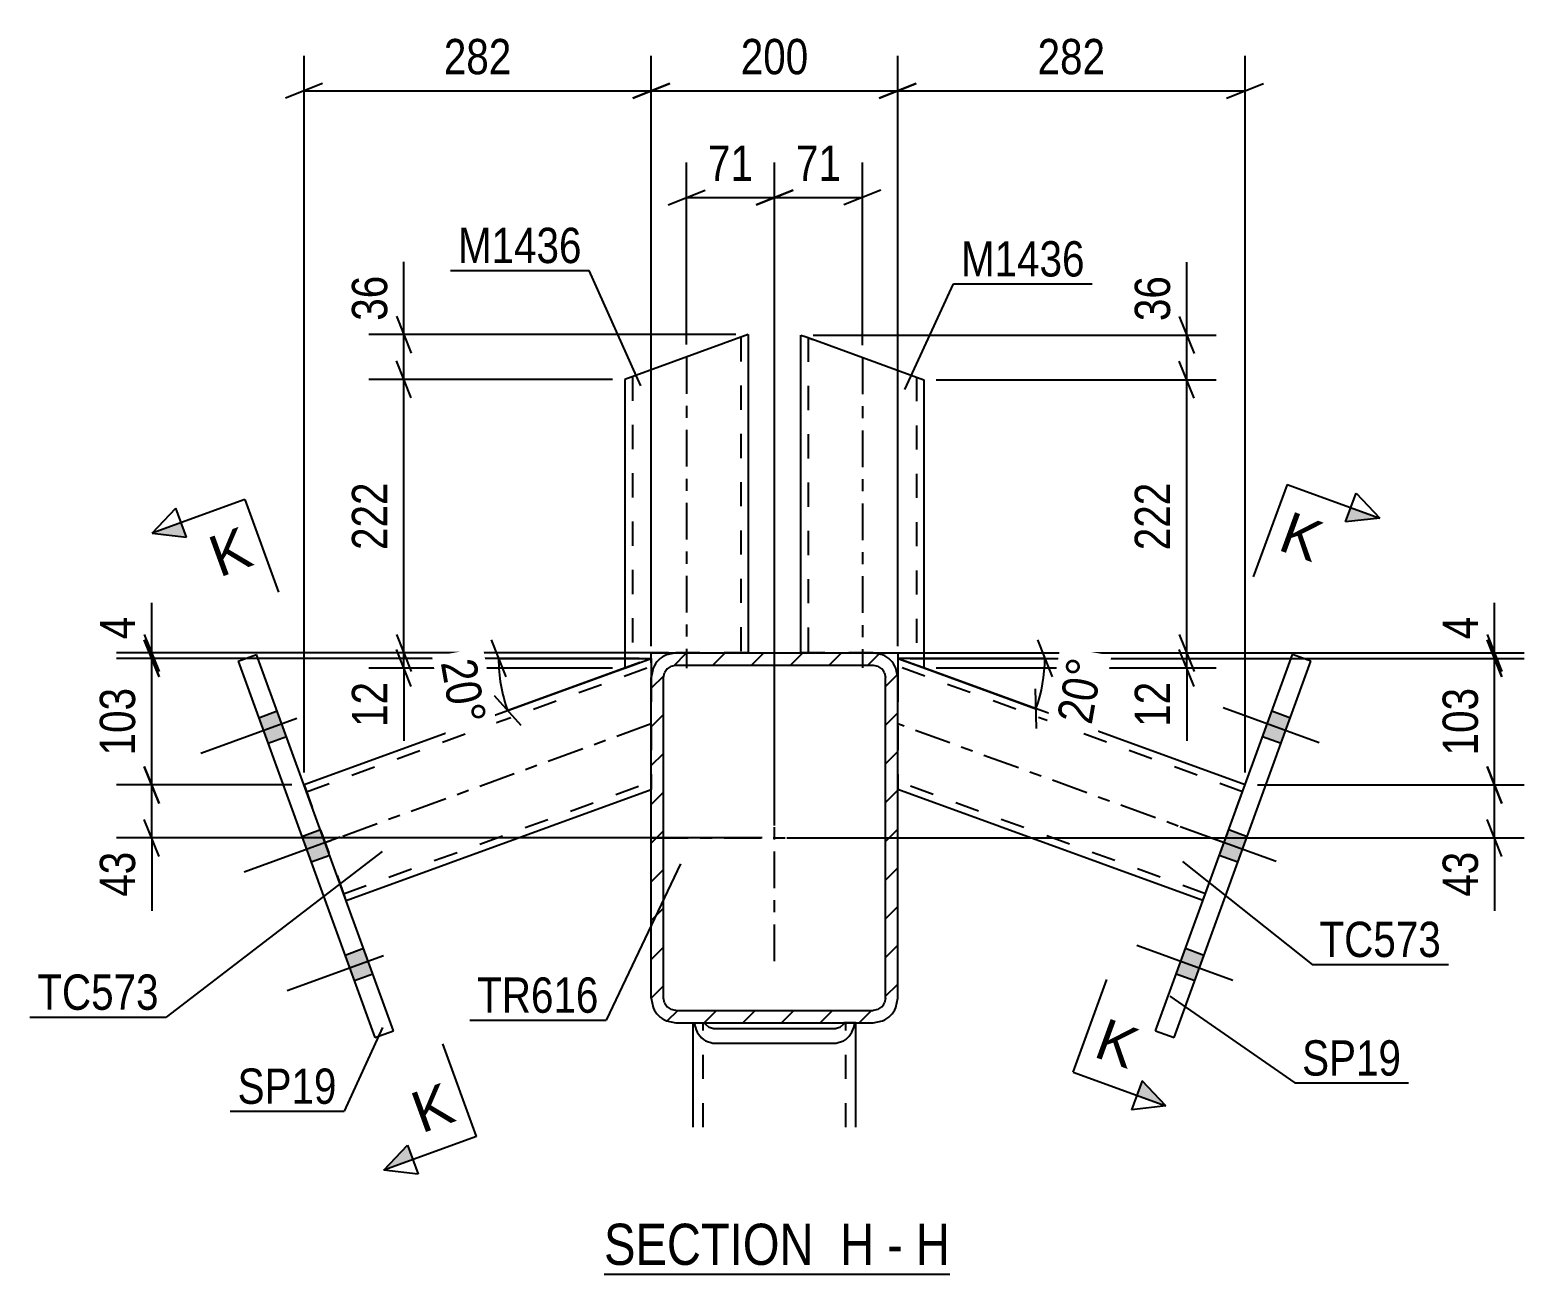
# Model space of a CAD drawing. Header units: millimetres. Extents: x -177 to 1012, y -676 to 165.
# Drawn here: x 479.6 to 600.9, y -422.7 to -321.8 of the extents above; entities that cross this region are included whole.
import ezdxf

# ---------------------------------------------------------------- set-up
doc = ezdxf.new("R2010")
doc.units = ezdxf.units.MM
doc.linetypes.add('DXK_LINE_DOT2', pattern=[3.9198, 1.9599, -1.9599])
doc.linetypes.add('DXK_LINE_DOT3', pattern=[5.9187, 2.979, -0.9799, 0.9799, -0.9799])
doc.styles.add('Arial', font='ARIAL.TTF', dxfattribs={"height": 0.2})
doc.styles.add('Arial Narrow', font='ARIALN.TTF', dxfattribs={"height": 0.2})

# ---------------------------------------------------------------- blocks, each defined once
blk = doc.blocks.new('Unknown-761545539-19 - 8678')
at = {"color": 6, "linetype": 'Continuous'}
blk.add_line((526.2, -422.73), (554.27, -422.73), dxfattribs=at)
at = {"color": 0, "linetype": 'Continuous'}
for points in [[(544.31, -421.98), (544.31, -418.48), (526.2, -418.48), (526.2, -421.98)], [(548.13, -421.98), (548.13, -418.48), (545.36, -418.48), (545.36, -421.98)], [(550.46, -421.98), (550.46, -418.48), (549.18, -418.48), (549.18, -421.98)], [(554.27, -421.98), (554.27, -418.48), (551.51, -418.48), (551.51, -421.98)]]:
    blk.add_wipeout(points, dxfattribs=at)
at = {"color": 7, "linetype": 'Continuous', "style": 'Arial Narrow'}
for s, p in [('SECTION ', (526.2, -421.98)), ('H', (545.36, -421.98)), ('H', (551.51, -421.98)), ('-', (549.18, -421.98))]:
    blk.add_text(s, height=3.34, dxfattribs=at).set_placement(p)
blk = doc.blocks.new('Bolt-761545539-8757 - 8678')
at = {"linetype": 'Continuous'}
for points in [[(581.15, -379.67), (581.91, -377.61), (580.4, -377.06), (579.65, -379.13)], [(581.15, -379.67), (581.91, -377.61), (580.4, -377.06), (579.65, -379.13)], [(581.15, -379.67), (581.91, -377.61), (580.4, -377.06), (579.65, -379.13)], [(577.65, -389.31), (578.4, -387.24), (576.9, -386.69), (576.14, -388.76)], [(577.65, -389.31), (578.4, -387.24), (576.9, -386.69), (576.14, -388.76)], [(574.14, -398.94), (574.89, -396.87), (573.39, -396.32), (572.64, -398.39)], [(574.14, -398.94), (574.89, -396.87), (573.39, -396.32), (572.64, -398.39)], [(574.14, -398.94), (574.89, -396.87), (573.39, -396.32), (572.64, -398.39)]]:
    blk.add_hatch(color=1, dxfattribs=at).paths.add_polyline_path(points)
at = {"color": 1, "linetype": 'Continuous'}
for p, q in [((584.25, -379.63), (576.46, -376.79)), ((584.25, -379.63), (576.46, -376.79)), ((584.25, -379.63), (576.46, -376.79)), ((581.91, -377.61), (580.4, -377.06)), ((581.91, -377.61), (580.4, -377.06)), ((581.91, -377.61), (580.4, -377.06)), ((581.15, -379.67), (579.65, -379.13)), ((581.15, -379.67), (579.65, -379.13)), ((581.15, -379.67), (579.65, -379.13)), ((580.75, -389.26), (572.95, -386.43)), ((580.75, -389.26), (572.95, -386.43)), ((578.4, -387.24), (576.9, -386.69)), ((578.4, -387.24), (576.9, -386.69)), ((577.65, -389.31), (576.14, -388.76)), ((577.65, -389.31), (576.14, -388.76)), ((577.24, -398.9), (569.44, -396.06)), ((577.24, -398.9), (569.44, -396.06)), ((577.24, -398.9), (569.44, -396.06)), ((574.89, -396.87), (573.39, -396.32)), ((574.89, -396.87), (573.39, -396.32)), ((574.89, -396.87), (573.39, -396.32)), ((574.14, -398.94), (572.64, -398.39)), ((574.14, -398.94), (572.64, -398.39)), ((574.14, -398.94), (572.64, -398.39))]:
    blk.add_line(p, q, dxfattribs=at)
blk = doc.blocks.new('Part-761545539-8749 - 8678')
at = {"linetype": 'Continuous'}
h = blk.add_hatch(dxfattribs=at)
h.set_pattern_fill('', scale=0.7, style=0, pattern_type=0)
h.set_pattern_definition([(45, (530.0401, -400.3305), (-1.57154, 1.57154), [])])
h.paths.add_polyline_path([(530.04, -374.33), (530.04, -400.33), (530.19, -401.1), (530.63, -401.74), (531.27, -402.18), (532.04, -402.33), (548.04, -402.33), (548.81, -402.18), (549.45, -401.74), (549.89, -401.1), (550.04, -400.33), (550.04, -374.33), (549.89, -373.57), (549.45, -372.92), (548.81, -372.48), (548.04, -372.33), (532.04, -372.33), (531.27, -372.48), (530.63, -372.92), (530.19, -373.57)])
h.paths.add_polyline_path([(531.33, -373.62), (531.66, -373.41), (532.04, -373.33), (548.04, -373.33), (548.42, -373.41), (548.75, -373.62), (548.96, -373.95), (549.04, -374.33), (549.04, -400.33), (548.96, -400.71), (548.75, -401.04), (548.42, -401.25), (548.04, -401.33), (532.04, -401.33), (531.66, -401.25), (531.33, -401.04), (531.12, -400.71), (531.04, -400.33), (531.04, -374.33), (531.12, -373.95)])
at = {"color": 2, "linetype": 'Continuous'}
for p, q in [((532.04, -372.33), (531.27, -372.48)), ((531.66, -373.41), (532.04, -373.33)), ((532.04, -372.33), (548.04, -372.33)), ((532.04, -373.33), (548.04, -373.33)), ((548.81, -372.48), (548.04, -372.33)), ((548.04, -373.33), (548.42, -373.41)), ((530.19, -373.57), (530.04, -374.33)), ((530.04, -400.33), (530.04, -374.33)), ((531.04, -374.33), (531.12, -373.95)), ((531.04, -400.33), (531.04, -374.33)), ((548.96, -373.95), (549.04, -374.33)), ((549.04, -400.33), (549.04, -374.33)), ((550.04, -374.33), (549.89, -373.57)), ((550.04, -400.33), (550.04, -374.33)), ((530.04, -400.33), (530.19, -401.1)), ((531.12, -400.71), (531.04, -400.33)), ((532.04, -401.33), (531.66, -401.25)), ((532.04, -401.33), (548.04, -401.33)), ((548.42, -401.25), (548.04, -401.33)), ((549.04, -400.33), (548.96, -400.71)), ((549.89, -401.1), (550.04, -400.33)), ((531.27, -402.18), (532.04, -402.33)), ((532.04, -402.33), (548.04, -402.33)), ((548.04, -402.33), (548.81, -402.18))]:
    blk.add_line(p, q, dxfattribs=at)
at = {"color": 7, "linetype": 'DXK_LINE_DOT3'}
for p, q in [((540.04, -397.33), (540.04, -377.33)), ((530.04, -387.33), (550.04, -387.33))]:
    blk.add_line(p, q, dxfattribs=at)
at = {"color": 2, "linetype": 'Continuous'}
for centre, radius, start, end in [((532.04, -374.33), 2, 112.5, 157.5), ((532.04, -374.33), 1, 112.5, 157.5), ((548.04, -374.33), 1, 22.5, 67.5), ((548.04, -374.33), 2, 22.5, 67.5), ((532.04, -400.33), 2, 202.5, 247.5), ((532.04, -400.33), 1, 202.5, 247.5), ((548.04, -400.33), 1, 292.5, 337.5), ((548.04, -400.33), 2, 292.5, 337.5)]:
    blk.add_arc(centre, radius, start, end, dxfattribs=at)
blk = doc.blocks.new('Bolt-761545539-8845 - 8678')
at = {"linetype": 'Continuous'}
for points in [[(500.43, -379.13), (499.68, -377.06), (498.17, -377.61), (498.93, -379.67)], [(500.43, -379.13), (499.68, -377.06), (498.17, -377.61), (498.93, -379.67)], [(500.43, -379.13), (499.68, -377.06), (498.17, -377.61), (498.93, -379.67)], [(503.94, -388.76), (503.18, -386.69), (501.68, -387.24), (502.43, -389.31)], [(503.94, -388.76), (503.18, -386.69), (501.68, -387.24), (502.43, -389.31)], [(507.44, -398.39), (506.69, -396.32), (505.19, -396.87), (505.94, -398.94)], [(507.44, -398.39), (506.69, -396.32), (505.19, -396.87), (505.94, -398.94)], [(507.44, -398.39), (506.69, -396.32), (505.19, -396.87), (505.94, -398.94)]]:
    blk.add_hatch(color=1, dxfattribs=at).paths.add_polyline_path(points)
at = {"color": 1, "linetype": 'Continuous'}
for p, q in [((499.68, -377.06), (498.17, -377.61)), ((499.68, -377.06), (498.17, -377.61)), ((499.68, -377.06), (498.17, -377.61)), ((501.28, -377.65), (493.48, -380.49)), ((501.28, -377.65), (493.48, -380.49)), ((501.28, -377.65), (493.48, -380.49)), ((500.43, -379.13), (498.93, -379.67)), ((500.43, -379.13), (498.93, -379.67)), ((500.43, -379.13), (498.93, -379.67)), ((503.18, -386.69), (501.68, -387.24)), ((503.18, -386.69), (501.68, -387.24)), ((504.78, -387.28), (496.98, -390.12)), ((504.78, -387.28), (496.98, -390.12)), ((503.94, -388.76), (502.43, -389.31)), ((503.94, -388.76), (502.43, -389.31)), ((506.69, -396.32), (505.19, -396.87)), ((506.69, -396.32), (505.19, -396.87)), ((506.69, -396.32), (505.19, -396.87)), ((508.29, -396.91), (500.49, -399.75)), ((508.29, -396.91), (500.49, -399.75)), ((508.29, -396.91), (500.49, -399.75)), ((507.44, -398.39), (505.94, -398.94)), ((507.44, -398.39), (505.94, -398.94)), ((507.44, -398.39), (505.94, -398.94))]:
    blk.add_line(p, q, dxfattribs=at)
blk = doc.blocks.new('Part-761545539-8717 - 8678')
at = {"color": 2, "linetype": 'Continuous'}
for p, q in [((570.96, -403), (582.08, -372.46)), ((572.47, -403.54), (583.58, -373)), ((583.58, -373), (582.08, -372.46)), ((570.96, -403), (572.47, -403.54))]:
    blk.add_line(p, q, dxfattribs=at)
blk = doc.blocks.new('Part-761545539-8722 - 8678')
at = {"color": 2, "linetype": 'Continuous'}
for p, q in [((550.04, -372.77), (550.04, -374.04)), ((550.04, -374.04), (550.04, -374.33)), ((578.23, -383.03), (552.17, -373.54)), ((574.81, -392.42), (550.04, -383.41))]:
    blk.add_line(p, q, dxfattribs=at)
at = {"color": 7, "linetype": 'DXK_LINE_DOT2'}
for p, q in [((552.17, -373.54), (550.04, -372.77)), ((550.04, -372.77), (550.04, -372.86)), ((550.04, -372.86), (550.04, -373.4)), ((578.03, -383.59), (550.04, -373.4)), ((550.04, -374.33), (550.04, -383.41)), ((575.02, -391.86), (550.04, -382.77)), ((574.81, -392.42), (578.23, -383.03))]:
    blk.add_line(p, q, dxfattribs=at)
at = {"color": 7, "linetype": 'DXK_LINE_DOT3'}
blk.add_line((576.52, -387.73), (550.04, -378.09), dxfattribs=at)
blk = doc.blocks.new('Part-761545539-8787 - 8678')
at = {"color": 2, "linetype": 'Continuous'}
for p, q in [((537.9, -346.49), (527.9, -350.13)), ((537.9, -346.49), (537.9, -372.33)), ((527.9, -350.13), (527.9, -373.55)), ((527.9, -373.55), (530.04, -372.77)), ((530.04, -372.77), (530.04, -372.33)), ((530.04, -372.33), (532.04, -372.33))]:
    blk.add_line(p, q, dxfattribs=at)
at = {"color": 7, "linetype": 'DXK_LINE_DOT2'}
for p, q in [((537.3, -346.71), (537.3, -372.33)), ((528.5, -349.91), (528.54, -349.9)), ((528.5, -349.91), (528.5, -373.33)), ((537.9, -372.33), (532.04, -372.33))]:
    blk.add_line(p, q, dxfattribs=at)
at = {"color": 7, "linetype": 'DXK_LINE_DOT3'}
blk.add_line((532.9, -348.31), (532.9, -373.55), dxfattribs=at)
blk = doc.blocks.new('Part-761545539-8794 - 8678')
at = {"color": 2, "linetype": 'Continuous'}
for p, q in [((542.17, -372.33), (542.17, -346.53)), ((542.17, -346.53), (542.26, -346.56)), ((542.26, -346.56), (542.52, -346.65)), ((542.52, -346.65), (543.37, -346.96)), ((543.37, -346.96), (552.17, -350.16)), ((552.17, -350.16), (552.17, -373.54)), ((548.04, -372.33), (550.04, -372.33)), ((550.04, -372.33), (550.04, -372.77)), ((550.04, -372.77), (552.08, -373.51)), ((552.17, -373.54), (552.08, -373.51))]:
    blk.add_line(p, q, dxfattribs=at)
at = {"color": 7, "linetype": 'DXK_LINE_DOT2'}
for p, q in [((542.52, -346.65), (543.14, -346.88)), ((542.77, -346.74), (542.77, -372.33)), ((542.77, -346.74), (542.82, -346.76)), ((542.91, -346.79), (543.37, -346.96)), ((551.57, -349.95), (551.57, -373.32)), ((548.04, -372.33), (542.17, -372.33))]:
    blk.add_line(p, q, dxfattribs=at)
at = {"color": 7, "linetype": 'DXK_LINE_DOT3'}
blk.add_line((547.17, -348.35), (547.17, -373.54), dxfattribs=at)
blk = doc.blocks.new('Part-761545539-8818 - 8678')
at = {"color": 2, "linetype": 'Continuous'}
for p, q in [((533.44, -410.81), (533.44, -402.33)), ((533.53, -402.33), (533.56, -402.54)), ((534.47, -402.47), (534.41, -402.33)), ((534.73, -402.73), (534.47, -402.47)), ((545.61, -402.47), (545.35, -402.73)), ((545.67, -402.33), (545.61, -402.47)), ((546.52, -402.54), (546.55, -402.33)), ((546.64, -410.81), (546.64, -402.33)), ((534.43, -403.8), (535.04, -403.98)), ((535.04, -402.81), (534.73, -402.73)), ((535.04, -402.81), (545.04, -402.81)), ((545.35, -402.73), (545.04, -402.81)), ((545.04, -403.98), (545.65, -403.8)), ((535.04, -403.98), (545.04, -403.98))]:
    blk.add_line(p, q, dxfattribs=at)
at = {"color": 7, "linetype": 'DXK_LINE_DOT2'}
for p, q in [((533.44, -402.33), (533.53, -402.33)), ((533.53, -402.33), (534.41, -402.33)), ((534.24, -410.81), (534.24, -402.33)), ((546.64, -402.33), (545.67, -402.33)), ((545.84, -410.81), (545.84, -402.33))]:
    blk.add_line(p, q, dxfattribs=at)
at = {"color": 2, "linetype": 'Continuous'}
for centre, start, end in [((535.63, -402.05), 193.2949, 235.5336), ((544.45, -402.05), 304.4664, 346.7051)]:
    blk.add_arc(centre, 2.13, start, end, dxfattribs=at)
blk = doc.blocks.new('Part-761545539-8844 - 8678')
at = {"color": 2, "linetype": 'Continuous'}
for p, q in [((496.5, -373), (498, -372.46)), ((496.5, -373), (507.61, -403.54)), ((509.12, -403), (498, -372.46)), ((507.61, -403.54), (509.12, -403))]:
    blk.add_line(p, q, dxfattribs=at)
blk = doc.blocks.new('Part-761545539-8855 - 8678')
at = {"color": 7, "linetype": 'DXK_LINE_DOT2'}
for p, q in [((502.05, -383.59), (530.04, -373.4)), ((527.9, -373.55), (530.04, -372.77)), ((530.04, -373.14), (530.04, -372.77)), ((530.04, -374.33), (530.04, -383.41)), ((501.85, -383.03), (505.27, -392.42)), ((505.06, -391.86), (530.04, -382.77))]:
    blk.add_line(p, q, dxfattribs=at)
at = {"color": 2, "linetype": 'Continuous'}
for p, q in [((530.04, -372.77), (530.04, -372.86)), ((530.04, -372.86), (530.04, -373.14)), ((530.04, -373.14), (530.04, -374.33)), ((527.9, -373.55), (501.85, -383.03)), ((505.27, -392.42), (530.04, -383.41))]:
    blk.add_line(p, q, dxfattribs=at)
at = {"color": 7, "linetype": 'DXK_LINE_DOT3'}
blk.add_line((530.04, -378.09), (503.56, -387.73), dxfattribs=at)
blk = doc.blocks.new('StraightDimension-761545539-9186 - 8678')
at = {"color": 7, "linetype": 'Continuous'}
for p, q in [((573.49, -346.53), (573.49, -340.62)), ((573.49, -346.53), (573.49, -340.62)), ((572.89, -345.03), (574.09, -348.03)), ((543.17, -346.53), (575.89, -346.53)), ((573.49, -350.16), (573.49, -346.53)), ((574.09, -351.66), (572.89, -348.66)), ((553.17, -350.16), (575.89, -350.16))]:
    blk.add_line(p, q, dxfattribs=at)
at = {"color": 0}
blk.add_wipeout([(572.74, -341.14), (568.54, -341.14), (568.54, -346), (572.74, -346)], dxfattribs=at)
at = {"color": 3, "style": 'Arial Narrow'}
blk.add_text('36', height=2.863, rotation=90.0002, dxfattribs=at).set_placement((572.14, -345.4))
blk = doc.blocks.new('StraightDimension-761545539-9045 - 8678')
at = {"color": 7, "linetype": 'Continuous'}
for p, q in [((488.89, -371.27), (490.09, -374.27)), ((529.04, -372.77), (486.64, -372.77)), ((489.49, -383.03), (489.49, -372.77)), ((490.09, -384.53), (488.89, -381.53)), ((500.85, -383.03), (486.64, -383.03))]:
    blk.add_line(p, q, dxfattribs=at)
at = {"color": 0}
blk.add_wipeout([(488.74, -374.55), (484.54, -374.55), (484.54, -381.24), (488.74, -381.24)], dxfattribs=at)
at = {"color": 3, "style": 'Arial Narrow'}
blk.add_text('103', height=2.863, rotation=90.0002, dxfattribs=at).set_placement((488.14, -380.64))
blk = doc.blocks.new('StraightDimension-761545539-9024 - 8678')
at = {"color": 7, "linetype": 'Continuous'}
for p, q in [((597.88, -381.53), (599.08, -384.53)), ((579.23, -383.03), (600.88, -383.03)), ((598.48, -387.33), (598.48, -383.03)), ((599.08, -388.83), (597.88, -385.83)), ((541.04, -387.33), (600.88, -387.33)), ((598.48, -387.33), (598.48, -393.24)), ((598.48, -387.33), (598.48, -393.24))]:
    blk.add_line(p, q, dxfattribs=at)
at = {"color": 0}
blk.add_wipeout([(597.73, -387.86), (593.53, -387.86), (593.53, -392.71), (597.73, -392.71)], dxfattribs=at)
at = {"color": 3, "style": 'Arial Narrow'}
blk.add_text('43', height=2.863, rotation=90.0002, dxfattribs=at).set_placement((597.13, -392.11))
blk = doc.blocks.new('StraightDimension-761545539-8989 - 8678')
at = {"color": 7, "linetype": 'Continuous'}
for p, q in [((597.88, -371.27), (599.08, -374.27)), ((551.04, -372.77), (600.88, -372.77)), ((598.48, -383.03), (598.48, -372.77)), ((599.08, -384.53), (597.88, -381.53)), ((579.23, -383.03), (600.88, -383.03))]:
    blk.add_line(p, q, dxfattribs=at)
at = {"color": 0}
blk.add_wipeout([(597.73, -374.55), (593.53, -374.55), (593.53, -381.24), (597.73, -381.24)], dxfattribs=at)
at = {"color": 3, "style": 'Arial Narrow'}
blk.add_text('103', height=2.863, rotation=90.0002, dxfattribs=at).set_placement((597.13, -380.64))
blk = doc.blocks.new('StraightDimension-761545539-9163 - 8678')
at = {"color": 7, "linetype": 'Continuous'}
for p, q in [((574.09, -351.66), (572.89, -348.66)), ((553.17, -350.16), (575.89, -350.16)), ((573.49, -372.33), (573.49, -350.16)), ((572.89, -370.83), (574.09, -373.83)), ((548.64, -372.33), (575.89, -372.33))]:
    blk.add_line(p, q, dxfattribs=at)
at = {"color": 0}
blk.add_wipeout([(572.74, -357.91), (568.54, -357.91), (568.54, -364.59), (572.74, -364.59)], dxfattribs=at)
at = {"color": 3, "style": 'Arial Narrow'}
blk.add_text('222', height=2.863, rotation=90.0002, dxfattribs=at).set_placement((572.14, -363.99))
blk = doc.blocks.new('StraightDimension-761545539-9144 - 8678')
at = {"color": 7, "linetype": 'Continuous'}
for p, q in [((572.89, -370.83), (574.09, -373.83)), ((574.09, -375.04), (572.89, -372.04)), ((548.64, -372.33), (575.89, -372.33)), ((573.49, -373.54), (573.49, -372.33)), ((553.17, -373.54), (575.89, -373.54)), ((573.49, -373.54), (573.49, -379.45)), ((573.49, -373.54), (573.49, -379.45))]:
    blk.add_line(p, q, dxfattribs=at)
at = {"color": 0}
blk.add_wipeout([(572.74, -374.07), (568.54, -374.07), (568.54, -378.92), (572.74, -378.92)], dxfattribs=at)
at = {"color": 3, "style": 'Arial Narrow'}
blk.add_text('12', height=2.863, rotation=90.0002, dxfattribs=at).set_placement((572.14, -378.32))
blk = doc.blocks.new('StraightDimension-761545539-9080 - 8678')
at = {"color": 7, "linetype": 'Continuous'}
for p, q in [((488.89, -381.53), (490.09, -384.53)), ((500.85, -383.03), (486.64, -383.03)), ((489.49, -387.33), (489.49, -383.03)), ((490.09, -388.83), (488.89, -385.83)), ((539.04, -387.33), (486.64, -387.33)), ((489.49, -387.33), (489.49, -393.24)), ((489.49, -387.33), (489.49, -393.24))]:
    blk.add_line(p, q, dxfattribs=at)
at = {"color": 0}
blk.add_wipeout([(488.74, -387.86), (484.54, -387.86), (484.54, -392.71), (488.74, -392.71)], dxfattribs=at)
at = {"color": 3, "style": 'Arial Narrow'}
blk.add_text('43', height=2.863, rotation=90.0002, dxfattribs=at).set_placement((488.14, -392.11))
blk = doc.blocks.new('StraightDimension-761545539-9114 - 8678')
at = {"color": 7, "linetype": 'Continuous'}
for p, q in [((530.04, -371.77), (530.04, -323.87)), ((550.04, -371.77), (550.04, -323.87)), ((531.54, -326.12), (528.54, -327.32)), ((548.54, -327.32), (551.54, -326.12)), ((530.04, -326.72), (550.04, -326.72))]:
    blk.add_line(p, q, dxfattribs=at)
at = {"color": 0}
blk.add_wipeout([(543.38, -325.97), (543.38, -321.77), (536.7, -321.77), (536.7, -325.97)], dxfattribs=at)
at = {"color": 3, "style": 'Arial Narrow'}
blk.add_text('200', height=2.863, dxfattribs=at).set_placement((537.3, -325.37))
blk = doc.blocks.new('StraightDimension-761545539-8859 - 8678')
at = {"color": 7, "linetype": 'Continuous'}
for p, q in [((532.9, -347.31), (532.9, -332.52)), ((540.04, -386.33), (540.04, -332.52)), ((531.4, -335.97), (534.4, -334.77)), ((532.9, -335.37), (540.04, -335.37)), ((541.54, -334.77), (538.54, -335.97))]:
    blk.add_line(p, q, dxfattribs=at)
at = {"color": 0}
blk.add_wipeout([(538.9, -334.62), (538.9, -330.42), (534.04, -330.42), (534.04, -334.62)], dxfattribs=at)
at = {"color": 3, "style": 'Arial Narrow'}
blk.add_text('71', height=2.863, dxfattribs=at).set_placement((534.64, -334.02))
blk = doc.blocks.new('StraightDimension-761545539-8875 - 8678')
at = {"color": 7, "linetype": 'Continuous'}
for p, q in [((540.04, -386.33), (540.04, -332.52)), ((547.17, -347.35), (547.17, -332.52)), ((538.54, -335.97), (541.54, -334.77)), ((540.04, -335.37), (547.17, -335.37)), ((548.67, -334.77), (545.67, -335.97))]:
    blk.add_line(p, q, dxfattribs=at)
at = {"color": 0}
blk.add_wipeout([(546.03, -334.62), (546.03, -330.42), (541.18, -330.42), (541.18, -334.62)], dxfattribs=at)
at = {"color": 3, "style": 'Arial Narrow'}
blk.add_text('71', height=2.863, dxfattribs=at).set_placement((541.78, -334.02))
blk = doc.blocks.new('StraightDimension-761545539-8894 - 8678')
at = {"color": 7, "linetype": 'Continuous'}
for p, q in [((509.35, -370.83), (510.55, -373.83)), ((510.55, -375.05), (509.35, -372.05)), ((531.44, -372.33), (507.1, -372.33)), ((509.95, -373.55), (509.95, -372.33)), ((526.9, -373.55), (507.1, -373.55)), ((509.95, -373.55), (509.95, -379.45)), ((509.95, -373.55), (509.95, -379.45))]:
    blk.add_line(p, q, dxfattribs=at)
at = {"color": 0}
blk.add_wipeout([(509.2, -374.07), (505, -374.07), (505, -378.93), (509.2, -378.93)], dxfattribs=at)
at = {"color": 3, "style": 'Arial Narrow'}
blk.add_text('12', height=2.863, rotation=90.0002, dxfattribs=at).set_placement((508.6, -378.33))
blk = doc.blocks.new('StraightDimension-761545539-8913 - 8678')
at = {"color": 7, "linetype": 'Continuous'}
for p, q in [((510.55, -351.63), (509.35, -348.63)), ((526.9, -350.13), (507.1, -350.13)), ((509.95, -372.33), (509.95, -350.13)), ((509.35, -370.83), (510.55, -373.83)), ((531.44, -372.33), (507.1, -372.33))]:
    blk.add_line(p, q, dxfattribs=at)
at = {"color": 0}
blk.add_wipeout([(509.2, -357.89), (505, -357.89), (505, -364.57), (509.2, -364.57)], dxfattribs=at)
at = {"color": 3, "style": 'Arial Narrow'}
blk.add_text('222', height=2.863, rotation=90.0002, dxfattribs=at).set_placement((508.6, -363.97))
blk = doc.blocks.new('StraightDimension-761545539-8936 - 8678')
at = {"color": 7, "linetype": 'Continuous'}
for p, q in [((509.95, -346.49), (509.95, -340.59)), ((509.95, -346.49), (509.95, -340.59)), ((509.35, -344.99), (510.55, -347.99)), ((536.9, -346.49), (507.1, -346.49)), ((509.95, -350.13), (509.95, -346.49)), ((510.55, -351.63), (509.35, -348.63)), ((526.9, -350.13), (507.1, -350.13))]:
    blk.add_line(p, q, dxfattribs=at)
at = {"color": 0}
blk.add_wipeout([(509.2, -341.11), (505, -341.11), (505, -345.97), (509.2, -345.97)], dxfattribs=at)
at = {"color": 3, "style": 'Arial Narrow'}
blk.add_text('36', height=2.863, rotation=90.0002, dxfattribs=at).set_placement((508.6, -345.37))
blk = doc.blocks.new('StraightDimension-761545539-9005 - 8678')
at = {"color": 7, "linetype": 'Continuous'}
for p, q in [((598.48, -372.33), (598.48, -368.25)), ((598.48, -372.33), (598.48, -368.25)), ((597.88, -370.83), (599.08, -373.83)), ((599.08, -374.27), (597.88, -371.27)), ((548.64, -372.33), (600.88, -372.33)), ((551.04, -372.77), (600.88, -372.77)), ((598.48, -372.77), (598.48, -372.33))]:
    blk.add_line(p, q, dxfattribs=at)
at = {"color": 0}
blk.add_wipeout([(597.73, -368.78), (593.53, -368.78), (593.53, -371.81), (597.73, -371.81)], dxfattribs=at)
at = {"color": 3, "style": 'Arial Narrow'}
blk.add_text('4', height=2.86, rotation=90.0002, dxfattribs=at).set_placement((597.13, -371.21))
blk = doc.blocks.new('StraightDimension-761545539-9061 - 8678')
at = {"color": 7, "linetype": 'Continuous'}
for p, q in [((489.49, -372.33), (489.49, -368.25)), ((489.49, -372.33), (489.49, -368.25)), ((488.89, -370.83), (490.09, -373.83)), ((490.09, -374.27), (488.89, -371.27)), ((531.44, -372.33), (486.64, -372.33)), ((529.04, -372.77), (486.64, -372.77)), ((489.49, -372.77), (489.49, -372.33))]:
    blk.add_line(p, q, dxfattribs=at)
at = {"color": 0}
blk.add_wipeout([(488.74, -368.78), (484.54, -368.78), (484.54, -371.81), (488.74, -371.81)], dxfattribs=at)
at = {"color": 3, "style": 'Arial Narrow'}
blk.add_text('4', height=2.86, rotation=90.0002, dxfattribs=at).set_placement((488.14, -371.21))
blk = doc.blocks.new('StraightDimension-761545539-9101 - 8678')
at = {"color": 7, "linetype": 'Continuous'}
for p, q in [((501.85, -382.03), (501.85, -323.87)), ((530.04, -371.77), (530.04, -323.87)), ((503.35, -326.12), (500.35, -327.32)), ((528.54, -327.32), (531.54, -326.12)), ((501.85, -326.72), (530.04, -326.72))]:
    blk.add_line(p, q, dxfattribs=at)
at = {"color": 0}
blk.add_wipeout([(519.29, -325.97), (519.29, -321.77), (512.6, -321.77), (512.6, -325.97)], dxfattribs=at)
at = {"color": 3, "style": 'Arial Narrow'}
blk.add_text('282', height=2.863, dxfattribs=at).set_placement((513.2, -325.37))
blk = doc.blocks.new('StraightDimension-761545539-9130 - 8678')
at = {"color": 7, "linetype": 'Continuous'}
for p, q in [((550.04, -371.77), (550.04, -323.87)), ((578.23, -382.03), (578.23, -323.87)), ((551.54, -326.12), (548.54, -327.32)), ((576.73, -327.32), (579.73, -326.12)), ((550.04, -326.72), (578.23, -326.72))]:
    blk.add_line(p, q, dxfattribs=at)
at = {"color": 0}
blk.add_wipeout([(567.48, -325.97), (567.48, -321.77), (560.79, -321.77), (560.79, -325.97)], dxfattribs=at)
at = {"color": 3, "style": 'Arial Narrow'}
blk.add_text('282', height=2.863, dxfattribs=at).set_placement((561.39, -325.37))
blk = doc.blocks.new('AngleDimension-761545539-20209 - 8678')
at = {"color": 7, "linetype": 'Continuous'}
for p, q in [((517.04, -371.27), (518.24, -374.27)), ((517.64, -372.77), (530.04, -372.77)), ((518.39, -377.01), (530.04, -372.77)), ((529.1, -373.11), (518.39, -377.01)), ((519.47, -378.21), (517.31, -375.8))]:
    blk.add_line(p, q, dxfattribs=at)
blk.add_arc((530.04, -372.77), 12.4, 180, 200, dxfattribs=at)
at = {"color": 0}
blk.add_wipeout([(513.37, -378.98), (517.5, -378.26), (516.38, -371.9), (512.25, -372.62)], dxfattribs=at)
at = {"color": 3, "style": 'Arial Narrow'}
blk.add_text('20°', height=2.863, rotation=-80.0021, dxfattribs=at).set_placement((512.94, -373.11))
blk = doc.blocks.new('AngleDimension-761545539-20230 - 8678')
at = {"color": 7, "linetype": 'Continuous'}
for p, q in [((561.38, -371.27), (562.58, -374.27)), ((561.98, -372.77), (550.04, -372.77)), ((561.26, -376.85), (550.04, -372.77)), ((550.98, -373.11), (561.26, -376.85)), ((561.31, -378.46), (561.21, -375.23))]:
    blk.add_line(p, q, dxfattribs=at)
blk.add_arc((550.04, -372.77), 11.94, 340, 360, dxfattribs=at)
at = {"color": 0}
blk.add_wipeout([(567.38, -372.54), (563.24, -371.82), (562.12, -378.18), (566.26, -378.9)], dxfattribs=at)
at = {"color": 3, "style": 'Arial Narrow'}
blk.add_text('20°', height=2.863, rotation=80.0021, dxfattribs=at).set_placement((565.77, -378.21))
blk = doc.blocks.new('Mark-761545539-8745 - 8678')
at = {"color": 0}
blk.add_wipeout([(525.77, -401.52), (525.77, -398.52), (515.9, -398.52), (515.9, -401.52)], dxfattribs=at)
blk.add_wipeout([(525.77, -401.52), (525.77, -398.52), (515.9, -398.52), (515.9, -401.52)], dxfattribs=at)
at = {"color": 30, "linetype": 'Continuous'}
for p in [(532.4, -389.44), (515.3, -402.12)]:
    blk.add_line(p, (526.37, -402.12), dxfattribs=at)
at = {"color": 3, "style": 'Arial Narrow'}
blk.add_text('TR616', height=2.863, dxfattribs=at).set_placement((515.9, -401.52))
blk = doc.blocks.new('Mark-761545539-8713 - 8678')
at = {"color": 0}
blk.add_wipeout([(590.9, -406.62), (590.9, -403.62), (582.86, -403.62), (582.86, -406.62)], dxfattribs=at)
blk.add_wipeout([(590.9, -406.62), (590.9, -403.62), (582.86, -403.62), (582.86, -406.62)], dxfattribs=at)
at = {"color": 30, "linetype": 'Continuous'}
for p, q in [((572.13, -400.18), (582.26, -407.22)), ((582.26, -407.22), (591.5, -407.22))]:
    blk.add_line(p, q, dxfattribs=at)
at = {"color": 3, "style": 'Arial Narrow'}
blk.add_text('SP19', height=2.863, dxfattribs=at).set_placement((582.86, -406.62))
blk = doc.blocks.new('Mark-761545539-8718 - 8678')
at = {"color": 0}
blk.add_wipeout([(594.14, -397), (594.14, -394), (584.27, -394), (584.27, -397)], dxfattribs=at)
blk.add_wipeout([(594.14, -397), (594.14, -394), (584.27, -394), (584.27, -397)], dxfattribs=at)
at = {"color": 30, "linetype": 'Continuous'}
for p, q in [((573.15, -389.24), (583.67, -397.6)), ((583.67, -397.6), (594.74, -397.6))]:
    blk.add_line(p, q, dxfattribs=at)
at = {"color": 3, "style": 'Arial Narrow'}
blk.add_text('TC573', height=2.863, dxfattribs=at).set_placement((584.27, -397))
blk = doc.blocks.new('Mark-761545539-8783 - 8678')
at = {"color": 0}
blk.add_wipeout([(524.39, -340.69), (524.39, -337.69), (514.34, -337.69), (514.34, -340.69)], dxfattribs=at)
blk.add_wipeout([(524.39, -340.69), (524.39, -337.69), (514.34, -337.69), (514.34, -340.69)], dxfattribs=at)
at = {"color": 30, "linetype": 'Continuous'}
for p in [(513.74, -341.29), (529.2, -350.66)]:
    blk.add_line(p, (524.99, -341.29), dxfattribs=at)
at = {"color": 3, "style": 'Arial Narrow'}
blk.add_text('M1436', height=2.863, dxfattribs=at).set_placement((514.34, -340.69))
blk = doc.blocks.new('Mark-761545539-8851 - 8678')
at = {"color": 0}
blk.add_wipeout([(490.07, -401.28), (490.07, -398.28), (480.2, -398.28), (480.2, -401.28)], dxfattribs=at)
blk.add_wipeout([(490.07, -401.28), (490.07, -398.28), (480.2, -398.28), (480.2, -401.28)], dxfattribs=at)
at = {"color": 30, "linetype": 'Continuous'}
for p in [(508.19, -388.44), (479.6, -401.88)]:
    blk.add_line(p, (490.67, -401.88), dxfattribs=at)
at = {"color": 3, "style": 'Arial Narrow'}
blk.add_text('TC573', height=2.863, dxfattribs=at).set_placement((480.2, -401.28))
blk = doc.blocks.new('Mark-761545539-8790 - 8678')
at = {"color": 0}
blk.add_wipeout([(565.22, -341.78), (565.22, -338.78), (555.17, -338.78), (555.17, -341.78)], dxfattribs=at)
blk.add_wipeout([(565.22, -341.78), (565.22, -338.78), (555.17, -338.78), (555.17, -341.78)], dxfattribs=at)
at = {"color": 30, "linetype": 'Continuous'}
for p, q in [((550.61, -350.95), (554.57, -342.38)), ((554.57, -342.38), (565.82, -342.38))]:
    blk.add_line(p, q, dxfattribs=at)
at = {"color": 3, "style": 'Arial Narrow'}
blk.add_text('M1436', height=2.863, dxfattribs=at).set_placement((555.17, -341.78))
blk = doc.blocks.new('Mark-761545539-8840 - 8678')
at = {"color": 0}
blk.add_wipeout([(504.5, -408.91), (504.5, -405.91), (496.46, -405.91), (496.46, -408.91)], dxfattribs=at)
blk.add_wipeout([(504.5, -408.91), (504.5, -405.91), (496.46, -405.91), (496.46, -408.91)], dxfattribs=at)
at = {"color": 30, "linetype": 'Continuous'}
for p in [(508.23, -402.71), (495.86, -409.51)]:
    blk.add_line(p, (505.1, -409.51), dxfattribs=at)
at = {"color": 3, "style": 'Arial Narrow'}
blk.add_text('SP19', height=2.863, dxfattribs=at).set_placement((496.46, -408.91))
blk = doc.blocks.new('SectionMark-761545539-9206 - 8678')
at = {"linetype": 'Continuous'}
for points in [[(586.38, -361.7), (586.81, -360.53), (589.16, -361.38)], [(569.45, -408.23), (569.87, -407.05), (571.8, -409.08)]]:
    blk.add_hatch(color=6, dxfattribs=at).paths.add_polyline_path(points)
at = {"color": 6, "linetype": 'Continuous'}
for p, q in [((586.38, -361.7), (587.24, -359.35)), ((587.24, -359.35), (589.16, -361.38)), ((589.16, -361.38), (586.38, -361.7)), ((569.87, -407.05), (569.02, -409.4)), ((571.8, -409.08), (569.87, -407.05)), ((571.8, -409.08), (569.02, -409.4))]:
    blk.add_line(p, q, dxfattribs=at)
at = {"color": 0, "linetype": 'Continuous'}
for points in [[(583.71, -364.99), (584.9, -361.7), (581.98, -360.63), (580.78, -363.92)], [(568.74, -406.11), (569.94, -402.82), (567.01, -401.75), (565.82, -405.04)]]:
    blk.add_wipeout(points, dxfattribs=at)
at = {"color": 6, "linetype": 'Continuous'}
for p, q in [((581.64, -358.65), (578.9, -366.16)), ((581.64, -358.65), (589.16, -361.38)), ((564.28, -406.34), (567.01, -398.83)), ((564.28, -406.34), (571.8, -409.08))]:
    blk.add_line(p, q, dxfattribs=at)
at = {"color": 3, "linetype": 'Continuous', "style": 'Arial'}
for p in [(580.78, -363.92), (565.82, -405.04)]:
    blk.add_text('K', height=3.34, rotation=-20.002, dxfattribs=at).set_placement(p)
blk = doc.blocks.new('SectionMark-761545539-9208 - 8678')
at = {"linetype": 'Continuous'}
for points in [[(491.87, -361.76), (492.3, -362.93), (489.52, -362.61)], [(510.26, -412.27), (510.69, -413.45), (508.34, -414.3)]]:
    blk.add_hatch(color=6, dxfattribs=at).paths.add_polyline_path(points)
at = {"color": 6, "linetype": 'Continuous'}
for p, q in [((489.52, -362.61), (491.45, -360.58)), ((492.3, -362.93), (491.45, -360.58)), ((489.52, -362.61), (492.3, -362.93)), ((508.34, -414.3), (510.26, -412.27)), ((510.26, -412.27), (511.11, -414.62)), ((511.11, -414.62), (508.34, -414.3))]:
    blk.add_line(p, q, dxfattribs=at)
at = {"color": 0, "linetype": 'Continuous'}
for points in [[(497.9, -365.15), (496.7, -361.86), (493.78, -362.93), (494.97, -366.22)], [(514.32, -410.27), (513.12, -406.98), (510.2, -408.04), (511.39, -411.33)]]:
    blk.add_wipeout(points, dxfattribs=at)
at = {"color": 6, "linetype": 'Continuous'}
for p, q in [((497.04, -359.88), (489.52, -362.61)), ((497.04, -359.88), (499.78, -367.39)), ((515.86, -411.57), (513.12, -404.05)), ((515.86, -411.57), (508.34, -414.3))]:
    blk.add_line(p, q, dxfattribs=at)
at = {"color": 3, "linetype": 'Continuous', "style": 'Arial'}
for p in [(494.97, -366.22), (511.39, -411.33)]:
    blk.add_text('K', height=3.34, rotation=20.002, dxfattribs=at).set_placement(p)

msp = doc.modelspace()

# ---------------------------------------------------------------- block references
for name in ['Part-761545539-8787 - 8678', 'Part-761545539-8794 - 8678', 'Part-761545539-8844 - 8678', 'Part-761545539-8855 - 8678', 'Part-761545539-8749 - 8678', 'Part-761545539-8722 - 8678', 'Part-761545539-8717 - 8678', 'Bolt-761545539-8845 - 8678', 'Bolt-761545539-8757 - 8678', 'Part-761545539-8818 - 8678', 'Unknown-761545539-19 - 8678']:
    msp.add_blockref(name, (0, 0))

# ---------------------------------------------------------------- next in the draw order: block references
for name in ['StraightDimension-761545539-9186 - 8678', 'StraightDimension-761545539-9045 - 8678', 'StraightDimension-761545539-9024 - 8678', 'Mark-761545539-8713 - 8678', 'Mark-761545539-8840 - 8678']:
    msp.add_blockref(name, (0, 0))

# ---------------------------------------------------------------- next in the draw order: block references
for name in ['StraightDimension-761545539-8989 - 8678', 'StraightDimension-761545539-9080 - 8678', 'Mark-761545539-8718 - 8678']:
    msp.add_blockref(name, (0, 0))

# ---------------------------------------------------------------- next in the draw order: block references
for name in ['StraightDimension-761545539-9163 - 8678', 'Mark-761545539-8851 - 8678', 'Mark-761545539-8745 - 8678']:
    msp.add_blockref(name, (0, 0))

# ---------------------------------------------------------------- next in the draw order: block references
msp.add_blockref('StraightDimension-761545539-9144 - 8678', (0, 0))

# ---------------------------------------------------------------- next in the draw order: block references
msp.add_blockref('StraightDimension-761545539-9114 - 8678', (0, 0))

# ---------------------------------------------------------------- next in the draw order: block references
msp.add_blockref('StraightDimension-761545539-8859 - 8678', (0, 0))

# ---------------------------------------------------------------- next in the draw order: block references
for name in ['StraightDimension-761545539-8875 - 8678', 'StraightDimension-761545539-8894 - 8678']:
    msp.add_blockref(name, (0, 0))

# ---------------------------------------------------------------- next in the draw order: block references
for name in ['StraightDimension-761545539-8913 - 8678', 'StraightDimension-761545539-9005 - 8678']:
    msp.add_blockref(name, (0, 0))

# ---------------------------------------------------------------- next in the draw order: block references
for name in ['StraightDimension-761545539-9130 - 8678', 'StraightDimension-761545539-8936 - 8678', 'StraightDimension-761545539-9061 - 8678']:
    msp.add_blockref(name, (0, 0))

# ---------------------------------------------------------------- next in the draw order: block references
for name in ['StraightDimension-761545539-9101 - 8678', 'Mark-761545539-8790 - 8678', 'AngleDimension-761545539-20230 - 8678']:
    msp.add_blockref(name, (0, 0))

# ---------------------------------------------------------------- next in the draw order: block references
for name in ['Mark-761545539-8783 - 8678', 'SectionMark-761545539-9206 - 8678', 'AngleDimension-761545539-20209 - 8678']:
    msp.add_blockref(name, (0, 0))

# ---------------------------------------------------------------- next in the draw order: block references
msp.add_blockref('SectionMark-761545539-9208 - 8678', (0, 0))

doc.saveas('drawing.dxf')
